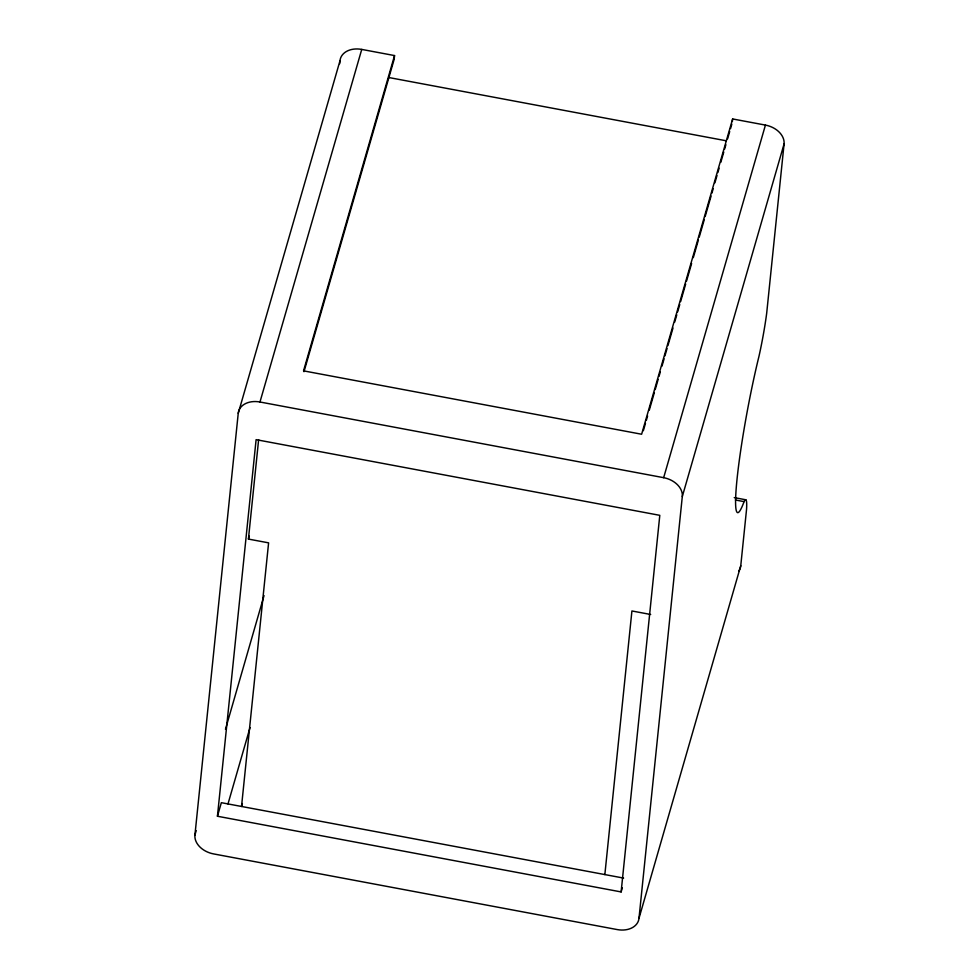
<?xml version="1.0" encoding="UTF-8"?>
<svg xmlns="http://www.w3.org/2000/svg" width="979" height="979" viewBox="0 0 979 979"><rect width="100%" height="100%" fill="white"/><g stroke="black" fill="none" stroke-linecap="round" stroke-linejoin="round"><path stroke-width="1.47" d="M394.537 55.57L303.539 370.857L641.624 434.235L732.635 118.948L765.431 125.092A20.62 15.028 16.1 0 1 784.069 143.95L766.692 313.17A49.17 4.393 -79.4 0 1 759.019 356.123A103.089 9.215 -79.4 0 0 737.04 479.123A103.089 9.215 -79.4 0 0 744.077 501.627A49.17 4.393 -79.4 0 1 746.536 509.484L740.76 565.727L638.993 918.302A20.62 15.028 16.1 0 1 617.259 929.585L213.569 853.908A20.62 15.028 16.1 0 1 194.931 835.05L238.24 413.273L340.007 60.698A20.62 15.028 16.1 0 1 361.74 49.415L394.537 55.57L394.158 59.327L303.992 371.69M217.436 816.241L256.106 439.657L659.797 515.333L621.127 891.93L217.436 816.241L221.352 802.682L623.599 878.09M242.376 803.539L241.532 806.463L268.601 542.856L248.421 539.074L258.627 439.657M339.701 63.721L340.007 60.698M604.851 874.577L631.92 610.969L650.668 614.482M638.993 918.302L682.302 496.524L784.069 143.95M732.378 121.457L732.635 118.948M238.24 413.273A20.62 15.028 16.1 0 1 259.973 402.002L361.74 49.415M248.421 539.074L249.266 536.137M194.931 835.05L196.204 830.645M225.464 729.282L264.049 595.599M227.985 803.955L250.037 727.568M643.35 430.674L645.467 423.332M646.324 420.407L647.584 416.002M649.285 410.14L654.364 392.542M655.208 389.605L658.169 379.338M659.014 376.413L660.287 372.008M661.975 366.146L664.092 358.816M664.937 355.879L667.054 348.548M667.911 345.611L672.989 328.014M674.678 322.152L676.795 314.822M677.639 311.885L679.756 304.555M680.601 301.618L685.679 284.02M686.524 281.095L691.615 263.498M693.303 257.624L698.382 240.026M699.226 237.102L704.305 219.504M705.149 216.567L711.084 196.033M711.929 193.108L713.201 188.702M714.89 182.84L717.007 175.51M717.852 172.573L719.124 168.168M720.813 162.306L723.775 152.039M724.619 149.114L725.892 144.708M727.593 138.847L729.698 131.516M730.554 128.579L731.815 124.174M682.302 496.524A20.62 15.028 16.1 0 0 663.664 477.679L765.431 125.092M621.127 891.93L622.301 887.855M388.675 77.5L726.357 140.805M259.973 402.002L663.664 477.679M734.25 497.613L745.778 499.779M735.425 500L744.077 501.627M740.76 565.727A20.62 15.028 16.1 0 1 738.631 571.198"/></g></svg>
